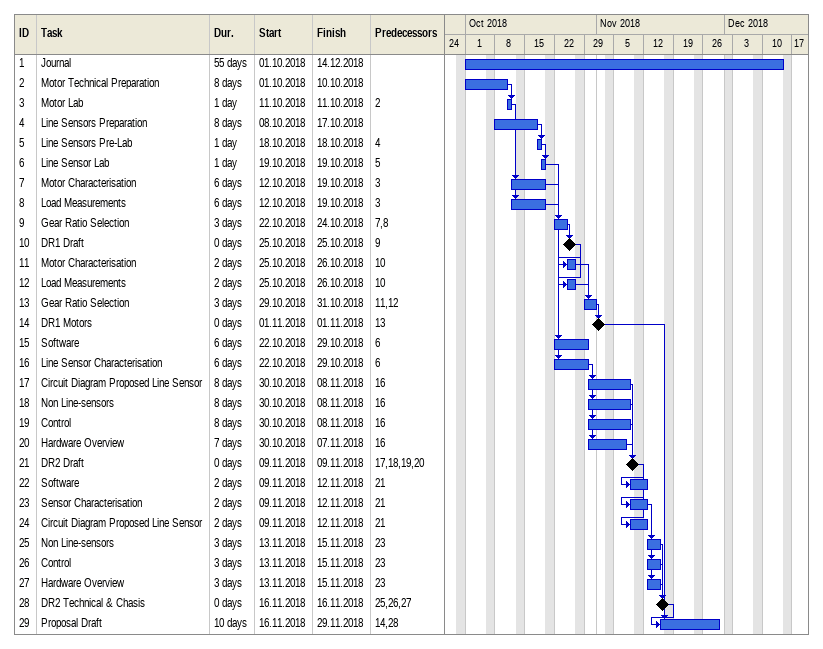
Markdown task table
| ID | Task | Duration | Start | Finish | Predecessors |
|---|---|---|---|---|---|
| 1 | Journal | 55d | 2018-10-01 | 2018-12-14 |  |
| 2 | Motor Technical Preparation | 8d | 2018-10-01 | 2018-10-10 |  |
| 3 | Motor Lab | 1d | 2018-10-11 | 2018-10-11 | 2 |
| 4 | Line Sensors Preparation | 8d | 2018-10-08 | 2018-10-17 |  |
| 5 | Line Sensors Pre-Lab | 1d | 2018-10-18 | 2018-10-18 | 4 |
| 6 | Line Sensor Lab | 1d | 2018-10-19 | 2018-10-19 | 5 |
| 7 | Motor Characterisation | 6d | 2018-10-12 | 2018-10-19 | 3 |
| 8 | Load Measurements | 6d | 2018-10-12 | 2018-10-19 | 3 |
| 9 | Gear Ratio Selection | 3d | 2018-10-22 | 2018-10-24 | 7, 8 |
| 10 | DR1 Draft | 0d | 2018-10-25 | 2018-10-25 | 9 |
| 11 | Motor Characterisation | 2d | 2018-10-25 | 2018-10-26 | 10 |
| 12 | Load Measurements | 2d | 2018-10-25 | 2018-10-26 | 10 |
| 13 | Gear Ratio Selection | 3d | 2018-10-29 | 2018-10-31 | 11, 12 |
| 14 | DR1 Motors | 0d | 2018-11-01 | 2018-11-01 | 13 |
| 15 | Software | 6d | 2018-10-22 | 2018-10-29 | 6 |
| 16 | Line Sensor Characterisation | 6d | 2018-10-22 | 2018-10-29 | 6 |
| 17 | Circuit Diagram Proposed Line Sensor | 8d | 2018-10-30 | 2018-11-08 | 16 |
| 18 | Non Line-sensors | 8d | 2018-10-30 | 2018-11-08 | 16 |
| 19 | Control | 8d | 2018-10-30 | 2018-11-08 | 16 |
| 20 | Hardware Overview | 7d | 2018-10-30 | 2018-11-07 | 16 |
| 21 | DR2 Draft | 0d | 2018-11-09 | 2018-11-09 | 17, 18, 19, 20 |
| 22 | Software | 2d | 2018-11-09 | 2018-11-12 | 21 |
| 23 | Sensor Characterisation | 2d | 2018-11-09 | 2018-11-12 | 21 |
| 24 | Circuit Diagram Proposed Line Sensor | 2d | 2018-11-09 | 2018-11-12 | 21 |
| 25 | Non Line-sensors | 3d | 2018-11-13 | 2018-11-15 | 23 |
| 26 | Control | 3d | 2018-11-13 | 2018-11-15 | 23 |
| 27 | Hardware Overview | 3d | 2018-11-13 | 2018-11-15 | 23 |
| 28 | DR2 Technical & Chasis | 0d | 2018-11-16 | 2018-11-16 | 25, 26, 27 |
| 29 | Proposal Draft | 10d | 2018-11-16 | 2018-11-29 | 14, 28 |
